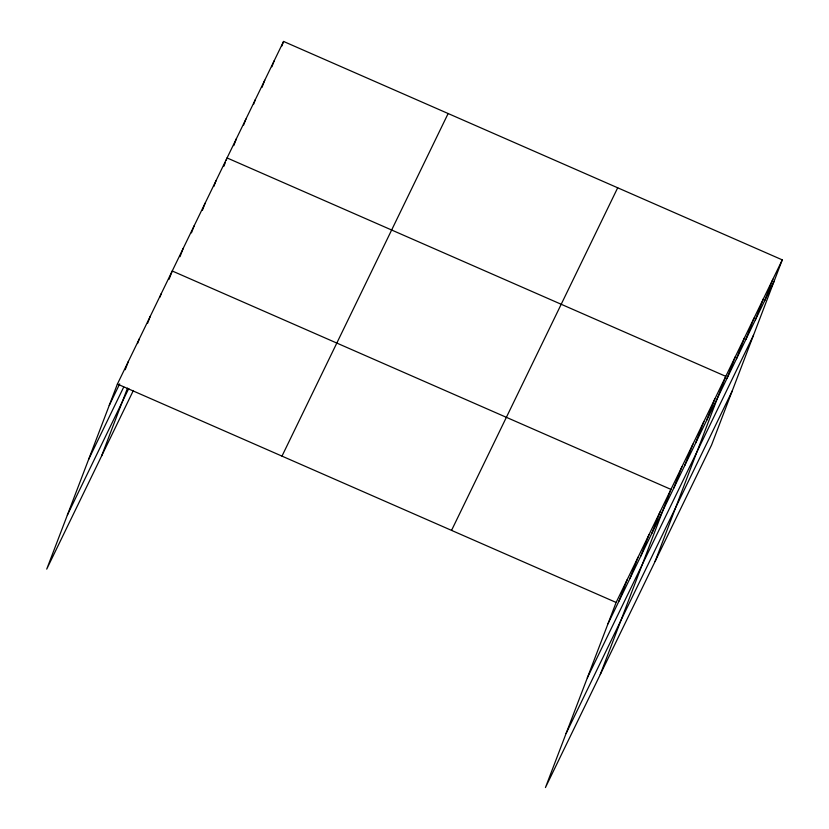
<?xml version="1.0" encoding="UTF-8"?>
<svg xmlns="http://www.w3.org/2000/svg" width="829" height="829" viewBox="0 0 829 829"><rect width="100%" height="100%" fill="white"/><g stroke="black" fill="none" stroke-linecap="round" stroke-linejoin="round"><path stroke-width="1.24" d="M782.275 259.871L616.123 602.455L545.441 787.55L711.593 444.955L782.275 259.871L283.559 41.45L117.407 384.045L46.725 569.129L133.355 390.511M125.2 369.734L128.371 361.434M137.531 343.558L139.334 338.823M147.583 323.32L150.308 316.212M159.914 297.155L161.272 293.601M101.552 456.074L127.511 388.117M169.064 279.29L172.235 270.99L670.951 489.4L600.269 674.495M180.028 256.679L183.199 248.379M191.447 232.876L194.173 225.768M202.421 210.265L205.136 203.157M213.841 186.473L216.1 180.546M223.903 166.235L225.26 162.671M226.162 160.298L227.063 157.935L725.779 376.345L655.107 561.44M233.768 145.635L236.483 138.516M243.633 125.034L245.902 119.107M253.498 104.433L255.311 99.687M262.016 87.387L264.731 80.278M271.881 66.797L274.14 60.859M281.746 46.196L283.559 41.45M618.942 601.191L627.087 579.844M629.905 578.58L638.05 557.233M640.869 555.969L649.014 534.622M651.832 533.358L659.988 512.011M673.77 488.136L681.915 466.789M684.733 465.525L692.889 444.178M695.697 442.914L703.852 421.567M706.671 420.303L714.816 398.956M727.054 378.273L735.199 356.936M736.463 358.864L744.618 337.517M745.882 339.444L754.027 318.108M755.292 320.035L763.447 298.689M764.711 300.616L772.856 279.28M109.252 405.381L119.677 383.9M88.62 459.421L123.708 387.07M67.356 515.099L128.775 388.469M281.984 456.116L448.137 113.532M451.546 530.384L617.698 187.789M607.968 623.802L774.131 281.207M587.336 677.832L753.488 335.248M566.072 733.51L732.235 390.925M117.407 384.045L616.123 602.455"/></g></svg>
